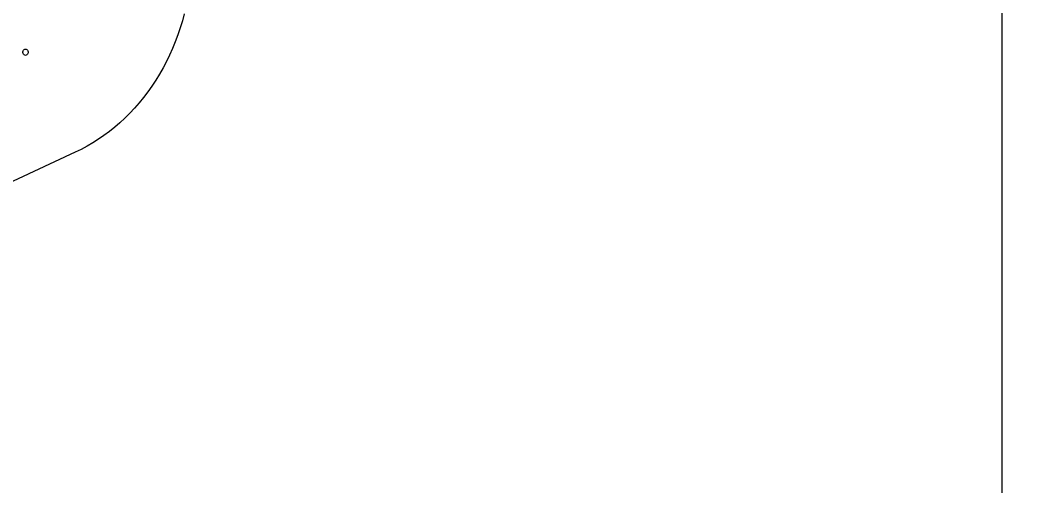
# Model space of a CAD drawing. Header units: millimetres. Extents: x -7245 to 6306, y -6696 to 5973.
# Drawn here: x 2935 to 4345, y -565 to 85 of the extents above; entities that cross this region are included whole.
import ezdxf

# ---------------------------------------------------------------- set-up
doc = ezdxf.new("R2010")
doc.units = ezdxf.units.MM
for name, color, linetype in [('DIKOM_ОБЪЕКТ', 7, 'Continuous'), ('DIKOM_РАЗМЕР_ЗОНА', 7, 'Continuous'), ('DIKOM_РАЗМЕР_ОБЪЕКТА', 7, 'Continuous')]:
    doc.layers.add(name, color=color, linetype=linetype)
doc.styles.add('style1', font='arial.ttf', dxfattribs={"width": 0.8})
doc.dimstyles.new('1-50', dxfattribs={"dimtxt": 300, "dimasz": 200, "dimexe": 100, "dimexo": 0, "dimgap": 100, "dimtad": 1, "dimtxsty": 'style1', "dimcen": 200, "dimclrd": 7, "dimclre": 7, "dimclrt": 7, "dimadec": 1, "dimazin": 2, "dimtfac": 1, "dimtmove": 0, "dimatfit": 2, "dimfxl": 0, "dimlwd": 25, "dimlwe": 18, "dimarcsym": 0})

# ---------------------------------------------------------------- blocks, each defined once
blk = doc.blocks.new('*D10')
at = {"layer": 'Defpoints', "color": 0, "transparency": 16777216}
for p in [(-4365.7, 2792.5), (4306.2, 475.6), (4306.2, -5965.3)]:
    blk.add_point(p, dxfattribs=at)
at = {"layer": 'DIKOM_РАЗМЕР_ОБЪЕКТА', "color": 7, "lineweight": 18, "transparency": 16777216}
for p, q in [((-4365.7, 2792.5), (-4365.7, -6065.3)), ((4306.2, 475.6), (4306.2, -6065.3))]:
    blk.add_line(p, q, dxfattribs=at)
at = {"layer": 'DIKOM_РАЗМЕР_ОБЪЕКТА', "color": 7, "lineweight": 25, "transparency": 16777216}
blk.add_line((-4165.7, -5965.3), (4106.2, -5965.3), dxfattribs=at)
at = {"layer": 'DIKOM_РАЗМЕР_ОБЪЕКТА', "color": 7, "transparency": 16777216}
for points in [[(-4165.7, -5931.9), (-4165.7, -5998.6), (-4365.7, -5965.3)], [(4106.2, -5931.9), (4106.2, -5998.6), (4306.2, -5965.3)]]:
    blk.add_solid(points, dxfattribs=at)
at = {"layer": 'DIKOM_РАЗМЕР_ОБЪЕКТА', "color": 7, "transparency": 16777216, "insert": (-85.8, -5712.1), "char_height": 300, "attachment_point": 5, "style": 'style1'}
blk.add_mtext('8650', dxfattribs=at)
blk = doc.blocks.new('*D12')
at = {"layer": 'Defpoints', "color": 0, "transparency": 16777216}
for p in [(-5865.7, 123.3), (6306.2, -91.9), (6306.2, -6596.1)]:
    blk.add_point(p, dxfattribs=at)
at = {"layer": 'DIKOM_РАЗМЕР_ЗОНА', "color": 7, "lineweight": 18, "transparency": 16777216}
for p, q in [((-5865.7, 123.3), (-5865.7, -6696.1)), ((6306.2, -91.9), (6306.2, -6696.1))]:
    blk.add_line(p, q, dxfattribs=at)
at = {"layer": 'DIKOM_РАЗМЕР_ЗОНА', "color": 7, "lineweight": 25, "transparency": 16777216}
blk.add_line((-5665.7, -6596.1), (6106.2, -6596.1), dxfattribs=at)
at = {"layer": 'DIKOM_РАЗМЕР_ЗОНА', "color": 7, "transparency": 16777216}
for points in [[(-5665.7, -6562.8), (-5665.7, -6629.5), (-5865.7, -6596.1)], [(6106.2, -6562.8), (6106.2, -6629.5), (6306.2, -6596.1)]]:
    blk.add_solid(points, dxfattribs=at)
at = {"layer": 'DIKOM_РАЗМЕР_ЗОНА', "color": 7, "transparency": 16777216, "insert": (-71.2, -6343), "char_height": 300, "attachment_point": 5, "style": 'style1'}
blk.add_mtext('12150', dxfattribs=at)

msp = doc.modelspace()

# ---------------------------------------------------------------- linework, layer by layer
at = {"layer": 'DIKOM_ОБЪЕКТ', "color": 7, "linetype": 'Continuous', "lineweight": 15}
msp.add_line((3011.712, -99.42), (2813.339, -191.394), dxfattribs=at)
at = {"layer": 'DIKOM_ОБЪЕКТ', "color": 7, "linetype": 'Continuous', "lineweight": 15, "flags": 128}
for points in [[(3164.011, 93.758), (3161.304, 83.844), (3158.302, 74.044), (3155.008, 64.37), (3151.425, 54.834), (3147.558, 45.446), (3143.412, 36.219), (3138.992, 27.164), (3134.302, 18.29), (3129.35, 9.61), (3124.139, 1.133), (3118.678, -7.131), (3112.972, -15.171), (3107.028, -22.978), (3100.853, -30.543), (3094.455, -37.855), (3087.841, -44.908), (3081.02, -51.692), (3074, -58.199), (3066.788, -64.421), (3059.394, -70.351), (3051.827, -75.981), (3044.095, -81.306), (3036.208, -86.318), (3028.176, -91.011), (3020.007, -95.38), (3011.712, -99.42)], [(2942.242, 35.827), (2941.169, 36.006), (2940.183, 36.528), (2939.364, 37.35), (2938.779, 38.404), (2938.475, 39.606), (2938.477, 40.859), (2938.784, 42.06), (2939.371, 43.113), (2940.192, 43.931), (2941.179, 44.45), (2942.253, 44.626), (2943.327, 44.446), (2944.312, 43.924), (2945.131, 43.103), (2945.716, 42.048), (2946.02, 40.846), (2946.018, 39.594), (2945.711, 38.392), (2945.124, 37.34), (2944.303, 36.521), (2943.316, 36.003), (2942.242, 35.827)]]:
    msp.add_lwpolyline(points, dxfattribs=at)
at = {"layer": 'DIKOM_ОБЪЕКТ', "color": 7, "linetype": 'Continuous', "lineweight": 15}
msp.add_arc((2933.49, 40.226), 5.068, 351.133889, 8.866111, dxfattribs=at)

# ---------------------------------------------------------------- dimensions: what is measured, and where the dimension line sits
at = {"layer": 'DIKOM_РАЗМЕР_ЗОНА'}
dim = msp.add_linear_dim(base=(6306.184, -6596.144), p1=(-5865.714, 123.344), p2=(6306.184, -91.922), text='12150', dimstyle='1-50', dxfattribs=at)
dim.commit()
dim.dimension.update_dxf_attribs({"geometry": '*D12', "text_midpoint": (-71.192, -6596.144), "dimtype": 160})
at = {"layer": 'DIKOM_РАЗМЕР_ОБЪЕКТА'}
dim = msp.add_linear_dim(base=(4306.158, -5965.268), p1=(-4365.714, 2792.532), p2=(4306.158, 475.605), text='8650', dimstyle='1-50', dxfattribs=at)
dim.commit()
dim.dimension.update_dxf_attribs({"geometry": '*D10', "text_midpoint": (-85.784, -5965.268), "dimtype": 160})

doc.saveas('drawing.dxf')
